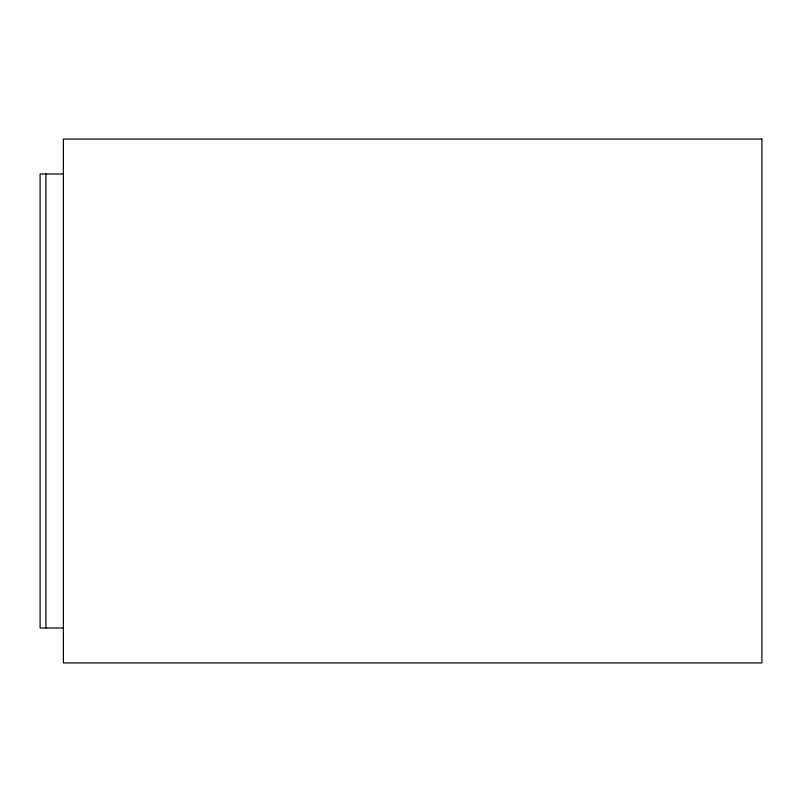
<?xml version="1.0" encoding="UTF-8"?>
<svg xmlns="http://www.w3.org/2000/svg" width="802" height="802" viewBox="0 0 802 802"><rect width="100%" height="100%" fill="white"/><g stroke="black" fill="none" stroke-linecap="round" stroke-linejoin="round"><path stroke-width="1.2" d="M63.388 173.984L40.1 173.984L40.1 628.016L63.388 628.016M45.925 173.984L45.925 628.016M761.9 139.057L63.388 139.057L63.388 662.943L761.9 662.943L761.9 139.057"/></g></svg>
